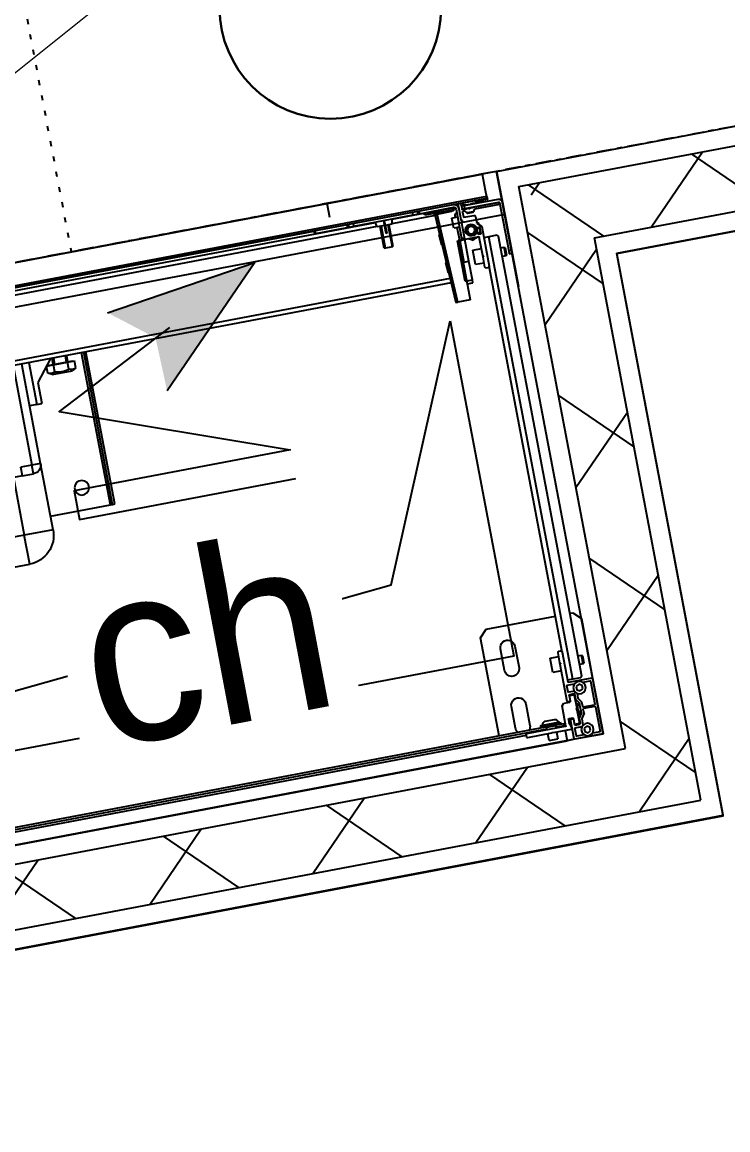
# Model space of a CAD drawing. Header units: centimetres. Extents: x 187368 to 251255, y -383447 to -322514.
# Drawn here: x 201578 to 202060, y -357055 to -356300 of the extents above; entities that cross this region are included whole.
import ezdxf

# ---------------------------------------------------------------- set-up
doc = ezdxf.new("R2010")
doc.units = ezdxf.units.CM
doc.linetypes.add('Style de ligne -1', pattern=[0.41664, 0.20828, -0.20836])
doc.linetypes.add('Style de ligne -5', pattern=[0.20828, 0.069425, -0.138855])
doc.layers.get('0').update_dxf_attribs({"color": 252})
doc.layers.add('prlm-ELEC-CFO', color=1, linetype='Continuous', lineweight=25)
for name, color, linetype in [('prlm-GT', 242, 'Continuous'), ('prlm-MOD', 64, 'Continuous'), ('prlm-VMC', 93, 'Continuous')]:
    doc.layers.add(name, color=color, linetype=linetype)
doc.styles.add('prlm-elec-cfo', font='comic.ttf', dxfattribs={"height": 12})
doc.styles.add('prlm-vmc', font='pala.ttf', dxfattribs={"height": 14})

# ---------------------------------------------------------------- blocks, each defined once
blk = doc.blocks.new('MTI900_Alu_390')
at = {"layer": 'prlm-MOD', "color": 1, "linetype": 'Continuous'}
for p, q in [((-4.225, 0), (4.225, 0)), ((4.278, 0), (4.225, 0)), ((4.225, -0.07), (4.225, 0)), ((4.472, 0), (4.278, 0)), ((4.475, 0), (4.472, 0)), ((4.475, -0.003), (4.475, 0)), ((3.96, -0.073), (3.96, -0.097)), ((4.13, -0.07), (3.963, -0.07)), ((4.105, -0.025), (4.165, -0.025)), ((4.105, -0.025), (4.105, -0.07)), ((4.135, -0.075), (4.13, -0.07)), ((4.14, -0.07), (4.135, -0.075)), ((4.267, -0.07), (4.14, -0.07)), ((4.165, -0.07), (4.165, -0.025)), ((4.27, -0.0895), (4.27, -0.073)), ((4.275, -0.003), (4.275, -0.137)), ((4.293, -0.021), (4.293, -0.074)), ((4.3467, -0.018), (4.296, -0.018)), ((4.355, -0.0385), (4.375, -0.0269)), ((4.355, -0.0615), (4.355, -0.0385)), ((4.375, -0.0731), (4.355, -0.0615)), ((4.375, -0.0269), (4.395, -0.0385)), ((4.395, -0.0615), (4.375, -0.0731)), ((4.395, -0.0385), (4.395, -0.0615)), ((4.454, -0.018), (4.4033, -0.018)), ((4.457, -0.191), (4.457, -0.021)), ((4.475, -0.387), (4.475, -0.003)), ((-4.105, -0.105), (4.105, -0.105)), ((-4.1, -0.12), (4.1, -0.12)), ((-3.96, -0.09), (3.96, -0.09)), ((3.775, -0.12), (3.775, -0.8)), ((3.895, -0.15), (3.895, -0.3)), ((3.963, -0.1), (4.229, -0.1)), ((3.995, -0.3), (3.995, -0.15)), ((4.067, -0.12), (4.067, -0.125)), ((4.067, -0.125), (4.203, -0.125)), ((4.067, -0.125), (4.067, -0.135)), ((4.067, -0.135), (4.203, -0.135)), ((4.105, -0.115), (4.095, -0.125)), ((4.105, -0.1), (4.105, -0.115)), ((4.165, -0.115), (4.105, -0.115)), ((4.165, -0.115), (4.165, -0.1)), ((4.165, -0.105), (4.225, -0.105)), ((4.175, -0.125), (4.165, -0.115)), ((4.17, -0.12), (4.225, -0.12)), ((4.203, -0.125), (4.203, -0.12)), ((4.203, -0.135), (4.203, -0.125)), ((4.225, -0.105), (4.225, -0.1)), ((4.225, -0.105), (4.225, -0.12)), ((4.235, -0.1), (4.235, -0.24)), ((4.26, -0.142), (4.26, -0.1205)), ((4.2602, -0.1195), (4.2698, -0.0905)), ((4.292, -0.145), (4.263, -0.145)), ((4.278, -0.14), (4.292, -0.14)), ((4.295, -0.137), (4.295, -0.098)), ((4.295, -0.137), (4.295, -0.142)), ((4.296, -0.077), (4.3306, -0.077)), ((4.298, -0.095), (4.332, -0.095)), ((4.327, -0.1), (4.298, -0.1)), ((4.33, -0.195), (4.33, -0.103)), ((4.335, -0.098), (4.335, -0.1341)), ((4.3355, -0.1358), (4.3545, -0.1642)), ((4.353, -0.0864), (4.353, -0.1286)), ((4.3535, -0.1303), (4.3725, -0.1588)), ((4.1025, -0.158), (4.1675, -0.158)), ((4.33, -0.195), (4.325, -0.2)), ((4.325, -0.2), (4.33, -0.205)), ((4.3377, -0.16), (4.33, -0.16)), ((4.33, -0.1677), (4.3421, -0.1677)), ((4.33, -0.297), (4.33, -0.205)), ((4.3377, -0.16), (4.3377, -0.24)), ((4.355, -0.19), (4.3377, -0.16)), ((4.3377, -0.24), (4.355, -0.21)), ((4.355, -0.1659), (4.355, -0.2341)), ((4.373, -0.1605), (4.373, -0.191)), ((4.373, -0.209), (4.373, -0.2404)), ((4.454, -0.194), (4.376, -0.194)), ((4.376, -0.206), (4.454, -0.206)), ((4.457, -0.369), (4.457, -0.209)), ((4.235, -0.24), (4.25, -0.255)), ((4.25, -0.255), (4.292, -0.255)), ((4.275, -0.263), (4.275, -0.52)), ((4.292, -0.26), (4.278, -0.26)), ((4.295, -0.258), (4.295, -0.263)), ((4.295, -0.302), (4.295, -0.263)), ((4.298, -0.3), (4.327, -0.3)), ((4.33, -0.2323), (4.3421, -0.2323)), ((4.33, -0.24), (4.3377, -0.24)), ((4.3545, -0.2358), (4.335, -0.265)), ((4.335, -0.265), (4.335, -0.302)), ((4.353, -0.2714), (4.353, -0.3036)), ((4.373, -0.2404), (4.3535, -0.2697)), ((4.293, -0.326), (4.293, -0.369)), ((4.328, -0.323), (4.296, -0.323)), ((4.296, -0.372), (4.3467, -0.372)), ((4.332, -0.305), (4.298, -0.305)), ((4.355, -0.3285), (4.375, -0.3169)), ((4.355, -0.3515), (4.355, -0.3285)), ((4.375, -0.3631), (4.355, -0.3515)), ((4.375, -0.3169), (4.395, -0.3285)), ((4.395, -0.3515), (4.375, -0.3631)), ((4.395, -0.3285), (4.395, -0.3515)), ((4.4033, -0.372), (4.454, -0.372)), ((4.305, -0.6), (4.305, -0.393)), ((4.34, -0.405), (4.305, -0.405)), ((4.308, -0.39), (4.472, -0.39)), ((4.34, -0.405), (4.34, -3.475)), ((4.395, -0.405), (4.34, -0.405)), ((4.405, -0.415), (4.395, -0.405)), ((4.405, -0.415), (4.405, -3.465)), ((4.475, -0.8), (4.475, -0.387)), ((4.215, -0.475), (4.215, -0.575)), ((4.275, -0.475), (4.215, -0.475)), ((4.275, -0.52), (4.2779, -0.5229)), ((4.275, -0.52), (4.275, -0.53)), ((4.2779, -0.5271), (4.275, -0.53)), ((4.43, -0.495), (4.405, -0.495)), ((4.43, -0.495), (4.43, -0.555)), ((4.435, -0.5), (4.43, -0.495)), ((4.435, -0.55), (4.435, -0.5)), ((3.895, -0.55), (3.895, -0.7)), ((3.995, -0.7), (3.995, -0.55)), ((4.215, -0.575), (4.275, -0.575)), ((4.275, -0.53), (4.275, -0.6)), ((4.305, -0.6), (4.305, -3.277)), ((4.405, -0.555), (4.43, -0.555)), ((4.43, -0.555), (4.435, -0.55)), ((4.285, -0.61), (4.295, -0.61)), ((3.775, -0.8), (3.825, -0.85)), ((4.425, -0.85), (4.475, -0.8)), ((3.825, -0.85), (4.305, -0.85)), ((4.405, -0.85), (4.425, -0.85)), ((-0.85, -1.865), (0.85, -1.865)), ((0.85, -1.865), (0.85, -2.065)), ((0.85, -2.065), (-0.85, -2.065)), ((0.85, -2.465), (0.85, -2.065)), ((1.05, -2.065), (0.85, -2.065)), ((1.05, -2.065), (1.05, -2.525)), ((1.05, -2.16), (1.465, -2.16)), ((1.465, -2.16), (1.48, -2.16)), ((1.465, -2.16), (1.465, -3.215)), ((1.48, -2.16), (1.48, -3.215)), ((1.48, -2.16), (1.495, -2.16)), ((1.495, -2.16), (1.495, -3.215)), ((0.9124, -2.465), (0.85, -2.465)), ((0.9124, -2.465), (0.99, -2.465)), ((0.9124, -2.465), (0.9124, -2.525)), ((0.99, -2.465), (0.99, -2.525)), ((0.99, -2.525), (0.9124, -2.525)), ((0.99, -3.215), (0.99, -2.525)), ((1.05, -2.525), (0.99, -2.525)), ((1.05, -2.525), (1.05, -3.215)), ((1.1, -2.925), (1.05, -2.925)), ((1.1, -3.215), (1.1, -2.925)), ((1.1, -2.925), (1.1342, -2.925)), ((1.1342, -3.0705), (1.1342, -2.925)), ((1.2504, -3.215), (1.1342, -3.0705)), ((4.0071, -3.6913), (4.035, -3.077)), ((4.05, -3.077), (4.0221, -3.692)), ((4.035, -3.077), (4.05, -3.077)), ((4.1351, -3.077), (4.05, -3.077)), ((4.136, -3.497), (4.1351, -3.077)), ((1.24, -3.106), (1.2119, -3.1204)), ((1.2119, -3.1204), (1.2119, -3.1671)), ((1.2142, -3.17), (1.2364, -3.17)), ((1.225, -3.17), (1.225, -3.172)), ((1.2364, -3.17), (1.2609, -3.17)), ((1.24, -3.106), (1.38, -3.106)), ((1.2609, -3.1204), (1.2609, -3.17)), ((1.2609, -3.17), (1.31, -3.17)), ((1.31, -3.17), (1.3591, -3.17)), ((1.3591, -3.1204), (1.3591, -3.17)), ((1.3591, -3.17), (1.3836, -3.17)), ((1.4081, -3.1204), (1.38, -3.106)), ((1.3836, -3.17), (1.4081, -3.17)), ((1.395, -3.172), (1.395, -3.17)), ((1.4081, -3.1204), (1.4081, -3.17)), ((4.0287, -3.215), (-0.1325, -3.215)), ((4.0274, -3.245), (-0.1325, -3.245)), ((1.225, -3.172), (1.395, -3.172)), ((1.26, -3.172), (1.26, -3.215)), ((1.2692, -3.215), (1.2692, -3.172)), ((1.3508, -3.215), (1.3508, -3.172)), ((1.36, -3.215), (1.36, -3.172)), ((4.125, -3.207), (4.125, -3.487)), ((4.125, -3.207), (4.175, -3.207)), ((4.1353, -3.187), (4.175, -3.187)), ((4.175, -3.187), (4.175, -3.207)), ((4.175, -3.207), (4.175, -3.337)), ((4.0173, -3.3556), (4.0205, -3.2854)), ((4.0255, -3.2857), (4.0205, -3.2854)), ((4.215, -3.305), (4.215, -3.405)), ((4.275, -3.305), (4.215, -3.305)), ((4.275, -3.277), (4.275, -3.3458)), ((4.295, -3.267), (4.285, -3.267)), ((4.305, -3.5528), (4.305, -3.277)), ((4.0173, -3.3556), (4.0223, -3.3558)), ((4.14, -3.337), (4.175, -3.337)), ((4.14, -3.487), (4.14, -3.337)), ((4.175, -3.337), (4.175, -3.487)), ((4.275, -3.3458), (4.275, -3.3582)), ((4.275, -3.3582), (4.275, -3.484)), ((4.2759, -3.3479), (4.2779, -3.3499)), ((4.2779, -3.3541), (4.2759, -3.3561)), ((4.43, -3.325), (4.405, -3.325)), ((4.405, -3.385), (4.43, -3.385)), ((4.43, -3.325), (4.43, -3.385)), ((4.435, -3.33), (4.43, -3.325)), ((4.43, -3.385), (4.435, -3.38)), ((4.435, -3.38), (4.435, -3.33)), ((4.455, -3.355), (4.455, -3.335)), ((4.455, -3.335), (4.475, -3.335)), ((4.455, -3.69), (4.455, -3.355)), ((4.475, -3.355), (4.455, -3.355)), ((4.475, -3.335), (4.475, -3.355)), ((4.475, -3.69), (4.475, -3.355)), ((4.215, -3.405), (4.275, -3.405)), ((4.22, -3.4778), (4.23, -3.472)), ((4.23, -3.472), (4.24, -3.4778)), ((4.395, -3.475), (4.405, -3.465)), ((3.625, -3.532), (3.685, -3.532)), ((3.625, -3.532), (3.625, -3.682)), ((3.6311, -3.682), (3.6311, -3.532)), ((3.6789, -3.682), (3.6789, -3.532)), ((3.685, -3.682), (3.685, -3.532)), ((4.0084, -3.5518), (4.0116, -3.4816)), ((4.0166, -3.4819), (4.0116, -3.4816)), ((4.125, -3.487), (4.14, -3.487)), ((4.14, -3.4972), (4.136, -3.497)), ((4.14, -3.487), (4.155, -3.487)), ((4.14, -3.487), (4.14, -3.577)), ((4.155, -3.487), (4.175, -3.487)), ((4.155, -3.497), (4.155, -3.487)), ((4.155, -3.702), (4.155, -3.497)), ((4.175, -3.497), (4.155, -3.497)), ((4.175, -3.487), (4.175, -3.49)), ((4.175, -3.49), (4.175, -3.6008)), ((4.272, -3.487), (4.178, -3.487)), ((4.195, -3.5614), (4.195, -3.5226)), ((4.268, -3.521), (4.2657, -3.521)), ((4.271, -3.507), (4.271, -3.518)), ((4.2729, -3.542), (4.276, -3.542)), ((4.287, -3.504), (4.274, -3.504)), ((4.279, -3.545), (4.279, -3.549)), ((4.2854, -3.504), (4.29, -3.5066)), ((4.29, -3.549), (4.29, -3.507)), ((4.34, -3.475), (4.305, -3.475)), ((4.395, -3.475), (4.34, -3.475)), ((4.0084, -3.5518), (4.0134, -3.552)), ((4.115, -3.577), (4.115, -3.647)), ((4.155, -3.577), (4.115, -3.577)), ((4.175, -3.6232), (4.175, -3.6008)), ((4.175, -3.6232), (4.175, -3.734)), ((4.1759, -3.6029), (4.1829, -3.6099)), ((4.1829, -3.6141), (4.1759, -3.6211)), ((4.276, -3.627), (4.276, -3.5842)), ((4.2769, -3.5821), (4.3041, -3.5549)), ((4.2906, -3.577), (4.2806, -3.5828)), ((4.282, -3.552), (4.287, -3.552)), ((4.2906, -3.5684), (4.2906, -3.577)), ((3.6044, -3.685), (-0.15, -3.685)), ((3.605, -3.682), (3.598, -3.717)), ((3.655, -3.682), (3.605, -3.682)), ((3.655, -3.6411), (3.655, -3.6275)), ((3.66, -3.6275), (3.655, -3.6275)), ((3.655, -3.717), (3.655, -3.6411)), ((3.66, -3.6411), (3.655, -3.6411)), ((3.66, -3.6411), (3.66, -3.6275)), ((3.66, -3.717), (3.66, -3.6411)), ((3.705, -3.682), (3.66, -3.682)), ((3.712, -3.717), (3.705, -3.682)), ((4.0074, -3.685), (3.7056, -3.685)), ((4.007, -3.6925), (4.0071, -3.6913)), ((4.0071, -3.6913), (4.0221, -3.692)), ((4.0221, -3.692), (4.022, -3.6925)), ((4.0221, -3.692), (4.125, -3.692)), ((4.115, -3.647), (4.155, -3.647)), ((4.125, -3.692), (4.125, -3.702)), ((4.14, -3.647), (4.14, -3.6567)), ((4.195, -3.674), (4.195, -3.64)), ((4.195, -3.722), (4.195, -3.693)), ((4.195, -3.695), (4.215, -3.695)), ((4.198, -3.637), (4.266, -3.637)), ((4.2109, -3.677), (4.198, -3.677)), ((4.198, -3.69), (4.2252, -3.69)), ((4.2221, -3.6633), (4.2134, -3.6757)), ((4.215, -3.695), (4.45, -3.695)), ((4.215, -3.695), (4.215, -3.715)), ((4.2654, -3.662), (4.2246, -3.662)), ((4.227, -3.657), (4.225, -3.659)), ((4.265, -3.659), (4.225, -3.659)), ((4.225, -3.659), (4.225, -3.662)), ((4.225, -3.69), (4.225, -3.695)), ((4.263, -3.657), (4.227, -3.657)), ((4.228, -3.692), (4.2367, -3.692)), ((4.2293, -3.657), (4.2293, -3.662)), ((4.2293, -3.69), (4.2293, -3.695)), ((4.2429, -3.6871), (4.2388, -3.6911)), ((4.2512, -3.6911), (4.2471, -3.6871)), ((4.2533, -3.692), (4.2625, -3.692)), ((4.2607, -3.657), (4.2607, -3.662)), ((4.2607, -3.69), (4.2607, -3.695)), ((4.265, -3.659), (4.263, -3.657)), ((4.265, -3.662), (4.265, -3.659)), ((4.265, -3.695), (4.265, -3.69)), ((4.2827, -3.69), (4.2653, -3.69)), ((4.2766, -3.6757), (4.2679, -3.6633)), ((4.452, -3.677), (4.2791, -3.677)), ((4.2855, -3.692), (4.445, -3.692)), ((4.455, -3.682), (4.455, -3.68)), ((-4.375, -3.737), (4.375, -3.737)), ((4.375, -3.747), (-4.375, -3.747)), ((-0.1667, -3.735), (3.175, -3.735)), ((-0.16, -3.715), (3.5984, -3.715)), ((3.175, -3.717), (3.185, -3.717)), ((3.175, -3.737), (3.175, -3.717)), ((3.185, -3.717), (3.4033, -3.717)), ((3.185, -3.717), (3.185, -3.737)), ((3.4033, -3.737), (3.4033, -3.717)), ((3.4033, -3.717), (3.4168, -3.717)), ((3.4168, -3.717), (3.45, -3.717)), ((3.4168, -3.717), (3.4168, -3.737)), ((3.45, -3.717), (3.86, -3.717)), ((3.45, -3.717), (3.45, -3.737)), ((3.7116, -3.715), (3.935, -3.715)), ((3.86, -3.717), (3.8932, -3.717)), ((3.86, -3.717), (3.86, -3.737)), ((3.8932, -3.717), (3.9067, -3.717)), ((3.8932, -3.737), (3.8932, -3.717)), ((3.9067, -3.717), (4.14, -3.717)), ((3.9067, -3.717), (3.9067, -3.737)), ((3.935, -3.717), (3.935, -3.712)), ((3.965, -3.712), (3.935, -3.712)), ((3.945, -3.702), (3.965, -3.702)), ((3.965, -3.702), (4.105, -3.702)), ((3.965, -3.712), (3.965, -3.702)), ((3.965, -3.712), (3.965, -3.717)), ((4.105, -3.712), (3.965, -3.712)), ((4.105, -3.702), (4.125, -3.702)), ((4.105, -3.712), (4.105, -3.702)), ((4.105, -3.717), (4.105, -3.712)), ((4.135, -3.712), (4.105, -3.712)), ((4.135, -3.712), (4.135, -3.717)), ((4.165, -3.7265), (4.165, -3.737)), ((4.175, -3.734), (4.175, -3.737)), ((4.215, -3.715), (4.195, -3.715)), ((4.198, -3.725), (4.212, -3.725)), ((4.215, -3.715), (4.45, -3.715)), ((4.215, -3.72), (4.2251, -3.72)), ((4.215, -3.722), (4.215, -3.72)), ((4.2249, -3.7161), (4.221, -3.72)), ((4.2287, -3.7161), (4.2249, -3.7161)), ((4.2595, -3.715), (4.231, -3.715)), ((4.2429, -3.7321), (4.2379, -3.737)), ((4.2486, -3.7335), (4.2414, -3.7335)), ((4.2521, -3.737), (4.2471, -3.7321)), ((4.2651, -3.7161), (4.2618, -3.7161)), ((4.269, -3.72), (4.2651, -3.7161)), ((4.2654, -3.72), (4.2826, -3.72)), ((4.342, -3.715), (4.2885, -3.715)), ((4.295, -3.734), (4.295, -3.73)), ((4.298, -3.727), (4.342, -3.727)), ((4.378, -3.727), (4.298, -3.727)), ((4.298, -3.727), (4.298, -3.737)), ((4.345, -3.724), (4.345, -3.718)), ((4.375, -3.737), (4.375, -3.747)), ((4.375, -3.747), (4.378, -3.747)), ((4.375, -3.792), (4.375, -3.747)), ((4.378, -3.747), (4.378, -3.727)), ((4.375, -3.902), (4.375, -3.792)), ((-4.375, -3.902), (4.375, -3.902))]:
    blk.add_line(p, q, dxfattribs=at)
at = {"layer": 'prlm-MOD', "color": 1, "ltscale": 50}
blk.add_lwpolyline([(3.3, -3.8058), (3.3, -3.902)], dxfattribs=at)
at = {"layer": 'prlm-MOD', "color": 1, "linetype": 'Continuous'}
for centre, radius in [((4.375, -0.05), 0.0425), ((4.375, -0.34), 0.0425), ((1.295, -2.31), 0.05), ((4.23, -3.542), 0.035), ((4.23, -3.542), 0.03), ((4.23, -3.542), 0.025)]:
    blk.add_circle(centre, radius, dxfattribs=at)
for centre, radius, start, end in [((4.278, -0.003), 0.003, 90, 180), ((4.472, -0.003), 0.003, 0, 90), ((3.963, -0.073), 0.003, 90, 180), ((4.267, -0.073), 0.003, 0, 90), ((4.296, -0.021), 0.003, 90, 180), ((4.296, -0.074), 0.003, 180, 270), ((4.3306, -0.067), 0.01, 270, 326.3475), ((4.3467, -0.021), 0.003, 84.51824, 90), ((4.4033, -0.021), 0.003, 90, 95.48179), ((4.454, -0.021), 0.003, 0, 90), ((3.945, -0.15), 0.05, 143.1301, 180), ((3.963, -0.097), 0.003, 180, 270), ((3.945, -0.15), 0.05, 0, 36.8699), ((4.1025, -0.138), 0.02, 171.37307, 270), ((4.1025, -0.133), 0.02, 185.73917, 187.18076), ((4.1675, -0.138), 0.02, 270, 8.62693), ((4.1675, -0.133), 0.02, 352.81924, 354.26083), ((4.232, -0.1), 0.003, 0, 180), ((4.263, -0.1205), 0.003, 161.56505, 180), ((4.263, -0.142), 0.003, 180, 270), ((4.267, -0.0895), 0.003, 341.56505, 0), ((4.278, -0.137), 0.003, 180, 270), ((4.292, -0.137), 0.003, 270, 0), ((4.292, -0.142), 0.003, 270, 0), ((4.298, -0.098), 0.003, 90, 180), ((4.298, -0.103), 0.003, 90, 180), ((4.327, -0.103), 0.003, 0, 90), ((4.332, -0.098), 0.003, 0, 90), ((4.338, -0.1341), 0.003, 180, 213.69007), ((4.356, -0.1286), 0.003, 180, 213.69007), ((4.352, -0.1659), 0.003, 0, 33.69007), ((4.37, -0.1605), 0.003, 0, 33.69007), ((4.376, -0.191), 0.003, 180, 270), ((4.376, -0.209), 0.003, 90, 180), ((4.454, -0.191), 0.003, 270, 0), ((4.454, -0.209), 0.003, 0, 90), ((3.945, -0.3), 0.05, 180, 0), ((4.278, -0.263), 0.003, 90, 180), ((4.292, -0.258), 0.003, 0, 90), ((4.292, -0.263), 0.003, 0, 90), ((4.298, -0.297), 0.003, 180, 270), ((4.298, -0.302), 0.003, 180, 270), ((4.327, -0.297), 0.003, 270, 0), ((4.332, -0.302), 0.003, 270, 0), ((4.356, -0.2714), 0.003, 146.30993, 180), ((4.352, -0.2341), 0.003, 326.30993, 0), ((4.296, -0.326), 0.003, 90, 180), ((4.296, -0.369), 0.003, 180, 270), ((4.328, -0.333), 0.01, 46.14901, 90), ((4.3467, -0.369), 0.003, 270, 275.48176), ((4.4033, -0.369), 0.003, 264.51819, 270), ((4.454, -0.369), 0.003, 270, 0), ((4.308, -0.393), 0.003, 90, 180), ((4.472, -0.387), 0.003, 270, 0), ((3.945, -0.55), 0.05, 0, 180), ((4.2758, -0.525), 0.003, 315, 45), ((4.285, -0.6), 0.01, 180, 270), ((4.295, -0.6), 0.01, 270, 0), ((3.945, -0.7), 0.05, 180, 0), ((0.85, -2.065), 0.2, 0, 90), ((0.99, -2.525), 0.06, 0, 90), ((1.2364, -3.1624), 0.0487, 59.74223, 120.25777), ((1.3836, -3.1624), 0.0487, 59.74223, 120.25777), ((4.285, -3.277), 0.01, 90, 180), ((4.295, -3.277), 0.01, 0, 90), ((4.278, -3.3458), 0.003, 180, 225), ((4.278, -3.3582), 0.003, 135, 180), ((4.2758, -3.352), 0.003, 315, 45), ((4.178, -3.49), 0.003, 90, 180), ((4.23, -3.542), 0.04, 33.92723, 355.99937), ((4.23, -3.542), 0.065, 57.79577, 122.20423), ((4.23, -3.542), 0.06, 66.44354, 113.55646), ((4.2657, -3.518), 0.003, 213.92723, 270), ((4.23, -3.542), 0.04, 0, 33.92723), ((4.268, -3.518), 0.003, 270, 0), ((4.2729, -3.545), 0.003, 90, 175.99937), ((4.23, -3.542), 0.04, 355.99937, 0), ((4.274, -3.507), 0.003, 90, 180), ((4.272, -3.484), 0.003, 270, 0), ((4.276, -3.545), 0.003, 0, 90), ((4.23, -3.542), 0.06, 0, 39.29648), ((4.23, -3.542), 0.065, 22.61986, 35.77582), ((4.287, -3.507), 0.003, 0, 90), ((4.23, -3.542), 0.06, 351.491, 0), ((4.178, -3.6008), 0.003, 180, 225), ((4.178, -3.6232), 0.003, 135, 180), ((4.1808, -3.612), 0.003, 315, 45), ((4.23, -3.542), 0.065, 315.04746, 333.83802), ((4.279, -3.5842), 0.003, 135, 180), ((4.282, -3.549), 0.003, 180, 270), ((4.287, -3.549), 0.003, 270, 0), ((4.302, -3.5528), 0.003, 315, 0), ((3.997, -3.692), 0.01, 270, 357.39744), ((4.125, -3.712), 0.02, 347.58795, 90), ((4.16, -3.6567), 0.02, 180, 230.11594), ((4.1151, -3.7104), 0.05, 37.08606, 50.11594), ((4.198, -3.64), 0.003, 90, 180), ((4.198, -3.674), 0.003, 180, 270), ((4.198, -3.693), 0.003, 90, 180), ((4.2109, -3.674), 0.003, 270, 325.00798), ((4.2246, -3.665), 0.003, 90, 145.00798), ((4.2252, -3.693), 0.003, 19.47122, 90), ((4.2367, -3.689), 0.003, 270, 315), ((4.245, -3.6892), 0.003, 45, 135), ((4.2533, -3.689), 0.003, 225, 270), ((4.2653, -3.693), 0.003, 90, 160.52878), ((4.2654, -3.665), 0.003, 34.99202, 90), ((4.266, -3.627), 0.01, 270, 0), ((4.2791, -3.674), 0.003, 214.99202, 270), ((4.2827, -3.693), 0.003, 19.47122, 90), ((4.445, -3.682), 0.01, 270, 0), ((4.45, -3.69), 0.025, 270, 0), ((4.45, -3.69), 0.005, 270, 0), ((4.452, -3.68), 0.003, 0, 90), ((3.945, -3.712), 0.01, 90, 180), ((4.125, -3.712), 0.01, 0, 90), ((4.14, -3.702), 0.035, 270, 0), ((4.14, -3.702), 0.015, 270, 0), ((4.178, -3.734), 0.003, 180, 270), ((4.198, -3.722), 0.003, 180, 270), ((4.212, -3.722), 0.003, 270, 0), ((4.215, -3.715), 0.01, 353.93882, 0), ((4.2251, -3.717), 0.003, 270, 350.40593), ((4.231, -3.718), 0.003, 90, 170.40593), ((4.245, -3.7342), 0.003, 45, 135), ((4.2595, -3.718), 0.003, 9.59407, 90), ((4.2654, -3.717), 0.003, 189.59407, 270), ((4.275, -3.715), 0.01, 180, 186.06118), ((4.2826, -3.717), 0.003, 270, 350.40593), ((4.2885, -3.718), 0.003, 90, 170.40593), ((4.292, -3.734), 0.003, 270, 0), ((4.298, -3.73), 0.003, 90, 180), ((4.342, -3.718), 0.003, 0, 90), ((4.342, -3.724), 0.003, 270, 0)]:
    blk.add_arc(centre, radius, start, end, dxfattribs=at)
for centre, major_axis, ratio, start_param, end_param in [((3.997, -3.692), (-0.025, 0), 0.4, 1.570796, 3.096169), ((4.022, -3.6931), (-0.015, 0.0007), 0.045361, -1.568734, 0)]:
    blk.add_ellipse(centre, major_axis=major_axis, ratio=ratio, start_param=start_param, end_param=end_param, dxfattribs=at)
blk.add_open_spline([(1.2609, -3.1204), (1.269, -3.1183), (1.2772, -3.1166), (1.2935, -3.1143), (1.3017, -3.1137), (1.3141, -3.1137), (1.3182, -3.1138), (1.3265, -3.1144), (1.3306, -3.1149), (1.343, -3.1166), (1.3511, -3.1183), (1.3591, -3.1204)], degree=3, knots=[0, 0, 0, 0, 0.25, 0.25, 0.5, 0.5, 0.625, 0.625, 0.75, 0.75, 1, 1, 1, 1], dxfattribs=at)
blk = doc.blocks.new('xi.be')
at = {"layer": 'prlm-VMC', "color": 0, "linetype": 'ByBlock', "lineweight": 5, "flags": 128}
blk.add_lwpolyline([(-6.173, -15.004), (6.173, -15.004), (0, 0)], close=True, dxfattribs=at)
at = {"layer": 'prlm-VMC', "color": 0, "linetype": 'ByBlock', "lineweight": 5}
blk.add_solid([(0, -1), (5.173, -14.004), (-5.173, -14.004), (0, -1)], dxfattribs=at)
blk = doc.blocks.new('xi.CH')
at = {"layer": 'prlm-ELEC-CFO', "lineweight": 5}
blk.add_hatch(color=0, dxfattribs=at).paths.add_polyline_path([(-3, 6), (-0.103, 3.699), (0, 0), (7.5, 7.5)])
at = {"layer": 'prlm-ELEC-CFO', "color": 0}
for points in [[(-3, 6), (7.5, 7.5), (0, 0)], [(0.955, 4.227), (-7.5, 0), (7.5, -5.5), (-7.5, -5.5), (-7.5, -7.5), (7.5, -7.5)]]:
    blk.add_lwpolyline(points, dxfattribs=at)

msp = doc.modelspace()

# ---------------------------------------------------------------- hatches: boundary and pattern name
at = {"linetype": 'Continuous', "lineweight": 18}
h = msp.add_hatch(dxfattribs=at)
h.set_pattern_fill('BA 13', color=256, scale=10, style=0, pattern_type=2)
h.set_pattern_definition([(218.65981, (66931.62, 115456.3), (-199.24783, 287.75041), [])])
h.paths.add_polyline_path([(202396.57, -356308.33), (201017.64, -356569.47), (200772.31, -355273.49), (201162.24, -355199.64), (201152.94, -355150.52), (200713.86, -355233.68), (201130.73, -357435.55), (200245.78, -357603.14), (200236.36, -357554.04), (199578.38, -357678.65), (199303.15, -356225.27), (199961.2, -356100.65), (199542.41, -353889.73), (201855.68, -353452.19)])
at = {"linetype": 'Continuous'}
h = msp.add_hatch(dxfattribs=at)
h.set_pattern_fill('02_ISOLANT', color=256, scale=10, angle=10.72769, style=0, pattern_type=2)
h.set_pattern_definition([(55.727694, (66931.62, 115456.28), (-66.109646, 45.050135), []), (145.727694, (66931.62, 115456.28), (45.050135, 66.109646), [])])
h.paths.add_polyline_path([(201917.14, -356412.39), (201968.55, -356447.43), (202423.46, -356361.25), (202415.27, -356318.02)])
h = msp.add_hatch(dxfattribs=at)
h.set_pattern_fill('02_ISOLANT', color=256, scale=10, angle=100.72359, style=0, pattern_type=2)
h.set_pattern_definition([(145.723595, (66931.62, 115456.28), (-45.054865, -66.106423), []), (235.723595, (66931.62, 115456.28), (-66.106423, 45.054865), [])])
h.paths.add_polyline_path([(201989.7, -356795.55), (202041.12, -356830.59), (201968.55, -356447.43), (201917.14, -356412.39)])
h = msp.add_hatch(dxfattribs=at)
h.set_pattern_fill('02_ISOLANT', color=256, scale=10, angle=10.72359, style=0, pattern_type=2)
h.set_pattern_definition([(55.723595, (66931.62, 115456.28), (-66.106423, 45.054865), []), (145.723595, (66931.62, 115456.28), (45.054865, 66.106423), [])])
h.paths.add_polyline_path([(201061.23, -356971.38), (201112.65, -357006.42), (202041.12, -356830.59), (201989.7, -356795.55)])

# ---------------------------------------------------------------- linework, layer by layer
for p, q in [((201901.94, -356402.04), (202412.85, -356305.25)), ((201917.14, -356412.39), (202415.27, -356318.02)), ((201917.14, -356412.39), (202415.27, -356318.02)), ((201968.55, -356447.43), (202423.46, -356361.25)), ((201968.55, -356447.43), (202423.46, -356361.25)), ((201974.5, -356785.19), (201901.94, -356402.04)), ((201989.7, -356795.55), (201917.14, -356412.39)), ((201989.7, -356795.55), (201917.14, -356412.39)), ((201907.52, -356431.48), (201916.82, -356480.61)), ((202041.12, -356830.59), (201968.55, -356447.43)), ((202041.12, -356830.59), (201968.55, -356447.43)), ((201046.04, -356961.02), (201974.5, -356785.19)), ((201061.23, -356971.38), (201989.7, -356795.55)), ((201061.23, -356971.38), (201989.7, -356795.55)), ((201112.65, -357006.42), (202041.12, -356830.59)), ((201112.65, -357006.42), (202041.12, -356830.59))]:
    msp.add_line(p, q, dxfattribs=at)
at = {"linetype": 'Continuous', "lineweight": 25}
for p, q in [((201901.94, -356402.04), (202412.85, -356305.25)), ((201983.74, -356457.79), (202425.88, -356374.02)), ((201974.5, -356785.19), (201901.94, -356402.04)), ((202056.31, -356840.95), (201983.74, -356457.79)), ((201046.04, -356961.02), (201974.5, -356785.19)), ((201127.84, -357016.78), (202056.31, -356840.95))]:
    msp.add_line(p, q, dxfattribs=at)
at = {"linetype": 'Style de ligne -1', "ltscale": 50.8}
msp.add_line((202396.57, -356308.33), (201017.64, -356569.47), dxfattribs=at)
at = {"linetype": 'Style de ligne -5', "ltscale": 50.8, "flags": 128}
msp.add_lwpolyline([(201370.2, -355179.6), (202156.22, -355030.74), (202398.12, -356308.04), (201612.09, -356456.89)], close=True, dxfattribs=at)
at = {"linetype": 'Continuous', "lineweight": 18, "flags": 128}
msp.add_lwpolyline([(202547.82, -357095.94), (201171.83, -357356.52), (201022.6, -356568.53), (202398.59, -356307.95)], close=True, dxfattribs=at)
at = {"linetype": 'Continuous', "flags": 128}
for points in [[(201901.94, -356402), (201907.52, -356431.48), (201028.19, -356598.01), (201022.6, -356568.53)], [(201870.35, -356503.94), (201913.66, -356732.61), (201132.58, -356880.53), (201830.12, -356683.83)]]:
    msp.add_lwpolyline(points, close=True, dxfattribs=at)
at = {"layer": 'prlm-GT', "ltscale": 50}
msp.add_lwpolyline([(201127.9, -357017.1), (202056.37, -356841.27), (201983.81, -356458.11), (202409.66, -356377.43), (202545.86, -357096.65), (201191.54, -357353.13)], close=True, dxfattribs=at)

# ---------------------------------------------------------------- block references
at = {"layer": 'prlm-MOD', "xscale": -99.99999999999972, "yscale": 99.99999999999974, "zscale": 99.99999999999963, "rotation": 190.7237167511636}
msp.add_blockref('MTI900_Alu_390', (201534.88, -356868.79), dxfattribs=at)
at = {"layer": 'prlm-VMC', "xscale": 10, "yscale": 10, "zscale": 10, "rotation": 190.7236014113933}
msp.add_blockref('xi.be', (202140.59, -356357.16), dxfattribs=at)

# ---------------------------------------------------------------- next in the draw order: texts
at = {"layer": 'prlm-ELEC-CFO', "lineweight": 20, "insert": (201703.52, -356722.32), "char_height": 120, "attachment_point": 5, "rotation": 10.7236, "line_spacing_factor": 0.8, "style": 'prlm-elec-cfo', "bg_fill": 3, "box_fill_scale": 1.1, "bg_fill_color": 256, "bg_fill_transparency": 0}
msp.add_mtext('ch', dxfattribs=at)
at = {"layer": 'prlm-VMC', "ltscale": 25, "insert": (202112.47, -356062.02), "char_height": 120, "width": 586.1474, "attachment_point": 5, "rotation": 10.7236, "line_spacing_factor": 0.8, "style": 'prlm-vmc', "bg_fill": 2}
msp.add_mtext('Alizé T 5/30', dxfattribs=at)

# ---------------------------------------------------------------- next in the draw order: linework, layer by layer
at = {"layer": 'prlm-ELEC-CFO', "lineweight": 30}
msp.add_circle((201788.59, -356290.77), 75.48, dxfattribs=at)

# ---------------------------------------------------------------- next in the draw order: block references
at = {"layer": 'prlm-ELEC-CFO', "xscale": 10, "yscale": 10, "zscale": 10, "rotation": 10.72360141139323}
msp.add_blockref('xi.CH', (201677.33, -356551.74), dxfattribs=at)

doc.saveas('drawing.dxf')
